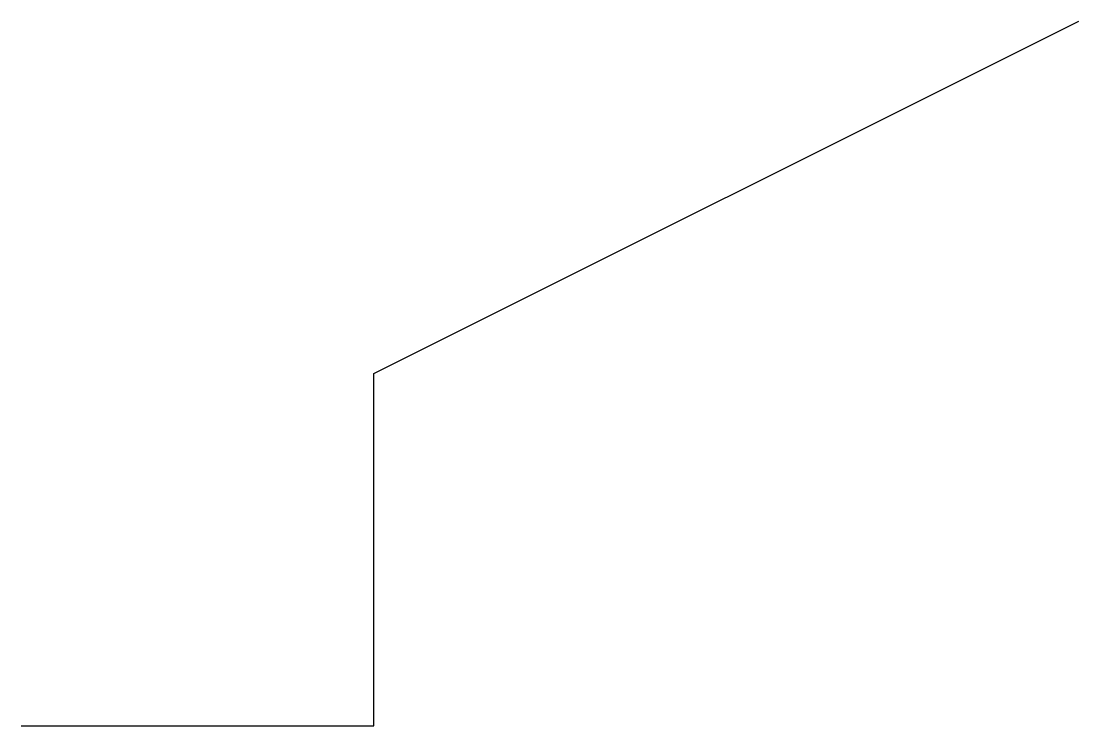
# Model space of a CAD drawing. Extents: x 10000000 to 10000000.0003, y 10000000 to 10000000.0002.
import ezdxf

# ---------------------------------------------------------------- set-up
doc = ezdxf.new("R2010")
doc.units = 0
doc.header["$MEASUREMENT"] = 0

msp = doc.modelspace()

# ---------------------------------------------------------------- linework, layer by layer
msp.add_lwpolyline([(10000000, 10000000), (10000000.0001, 10000000), (10000000.0001, 10000000.0001), (10000000.0003, 10000000.0002)])

doc.saveas('drawing.dxf')
